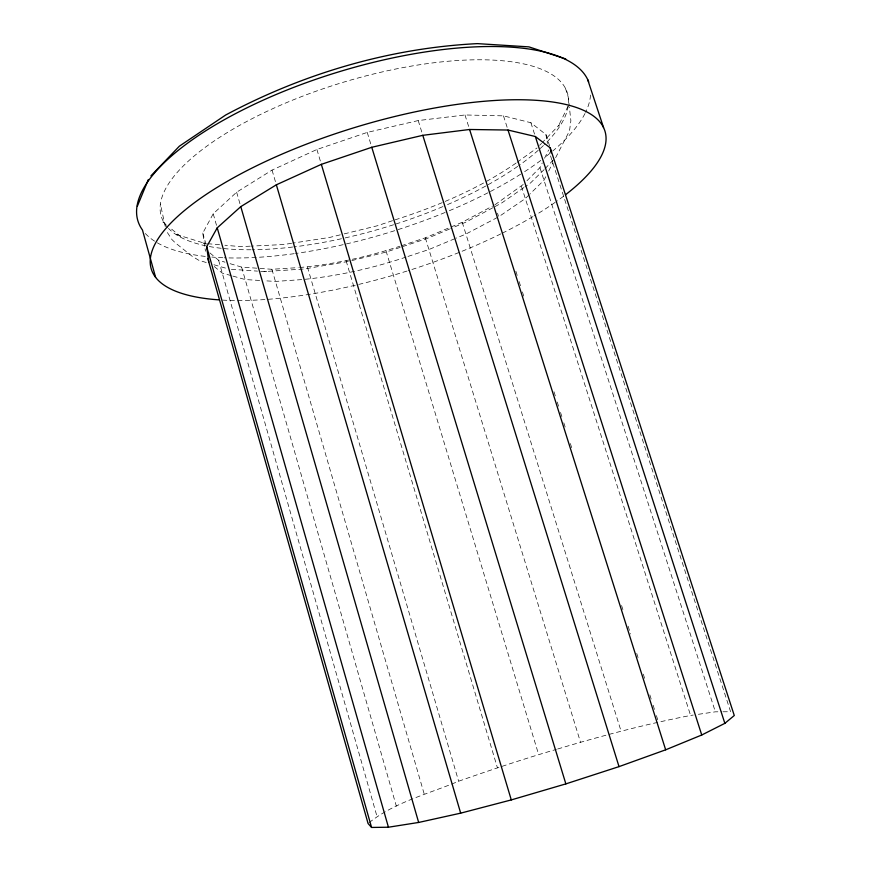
<?xml version="1.0" encoding="UTF-8"?>
<svg xmlns="http://www.w3.org/2000/svg" width="871" height="871" viewBox="0 0 871 871"><rect width="100%" height="100%" fill="white"/><g stroke="black" fill="none" stroke-linecap="round" stroke-linejoin="round"><path stroke-width="0.65" stroke-dasharray="4.36 3.27" d="M568.066 106.175L558.213 126.371L559.4 124.749L542.481 142.365M526.966 180.722L539.933 167.657L542.252 162.942M544.56 158.228L548.621 149.975M545.747 176.759L543.983 180.221L529.993 193.972M548.686 170.988L552.813 162.91L552.377 160.416M204.674 246.199L202.801 233.069L213.21 213.776L236.629 192.208L272.046 170.106L316.902 149.485L367.235 132.414L418.222 120.557L464.994 114.972L503.471 115.854L530.875 122.724L545.921 134.537L549.851 146.687M539.661 145.305L541.544 143.345M494.88 204.837L523.264 184.456M544.125 169.616L530.526 182.954L525.039 186.775M545.061 168.68L555.861 157.259L568.219 133.35L569.732 129.278L570.875 120.721L569.405 107.285M529.056 194.886L525.322 198.555L498.669 216.814L497.526 213.221M369.064 822.714C394.955 802.039 428.532 793.949 458.647 781.222C490.983 769.844 523.504 758.957 556.427 749.365M516.035 163.095C478.919 188.778 436.709 206.579 393.834 220.254M517.134 162.3L536.993 147.972M523.939 187.537L501.99 202.801L493.988 207.156M401.237 245.807L425.331 237.827L462.229 222.268L492.55 206.079M492.812 207.777L465.68 222.236L450.753 228.529M497.493 217.423L465.909 234.059L456.045 238.186M449.512 229.051L427.117 238.48L401.455 246.983M454.814 238.698L428.924 249.52L407.334 256.651M392.538 220.679L377.056 225.839L341.595 234.517M299.537 267.539C333.637 264.381 367.442 256.934 399.963 246.221M400.17 247.408L386.06 252.078L349.587 261.148M406.071 257.076C372.712 268.235 338.057 276.042 303.043 279.504M557.69 748.995C601.48 735.886 645.716 724.149 690.594 715.45L693.207 715.069M348.28 261.463L303.935 269.03L264.022 271.578L258.796 271.219M340.289 234.832L329.782 237.413L292.896 243.096M291.578 243.303L283.674 244.522L251.567 246.112M698.422 714.307L715.363 711.825L721.711 711.781M301.736 279.602L275.443 281.431L264.915 280.778M264.022 271.578L266.711 271.404M230.107 263.684L241.605 267.092L271.915 269.281L298.22 267.626M250.227 246.177L240.853 246.645L224.914 245.23M722.984 711.781L730.595 711.727L549.459 152.556M259.656 280.451L245.176 279.547L232.448 275.965M231.381 269.302L257.489 271.121M206.307 243.575L203.651 243.336L205.414 243.542L176.704 234.571L180.482 236.444L170.183 227.941M207.636 243.695L219.601 244.751M231.174 275.606L222.257 273.091L213.972 266.297M206.242 262.53L198.566 260.168L191.696 255.954L175.082 242.628L171.903 239.514L167.09 232.1M213.918 264.751L226.71 268.453M209.889 252.906L218.61 260.277L224.99 262.171M166.067 224.544L162.975 221.996L164.663 223.64M565.421 88.265L568.175 96.866L569.253 105.979M530.875 122.724L535.327 136.507M539.933 167.657L715.363 711.825M503.471 115.854L508.011 130.04M521.413 186.318L690.594 715.45M515.872 271.229L517.516 276.412M519.149 281.594L520.793 286.766M522.426 291.948L524.07 297.131M553.978 391.71L555.622 396.893M557.255 402.075L558.899 407.258M560.532 412.44L562.176 417.623M563.809 422.805L565.453 427.988M570.363 443.535L572.007 448.717M621.578 605.487L623.222 610.669M628.133 626.216L630.593 633.99M636.745 653.424L638.378 658.607M643.299 674.154L644.932 679.326M649.853 694.873L651.486 700.055M653.13 705.238L654.763 710.42M656.407 715.603L658.454 722.081M464.994 114.972L469.589 129.485M462.229 222.268L621.088 731.205M418.222 120.557L422.805 135.321M425.331 237.827L580.511 742.234M367.235 132.414L371.775 147.286M386.016 250.848L538.67 754.624M316.902 149.485L321.345 164.347M346.103 260.756L497.428 767.819M307.43 267.049L458.647 781.222M272.046 170.106L276.357 184.804M271.915 269.281L424.264 794.221M236.629 192.208L240.788 206.634M241.605 267.092L396.327 806.121M213.21 213.776L217.227 227.843M218.61 260.277L376.914 816.16M202.801 233.069L206.329 245.48M205.044 248.823L205.73 251.229M165.283 226.656L160.395 204.021M545.921 134.537L547.489 143.541M167.635 227.483A212.23 75.505 -16.9 0 1 386.68 70.932A212.23 75.505 -16.9 0 1 544.397 144.586M543.406 145.544A212.23 75.505 -16.9 0 1 539.301 149.366M538.234 150.313A212.23 75.505 -16.9 0 1 518.8 165.588M517.712 166.361A212.23 75.505 -16.9 0 1 486.922 185.371M485.735 186.024A212.23 75.505 -16.9 0 1 444.047 206.1M442.784 206.634A212.23 75.505 -16.9 0 1 394.846 224.348M393.583 224.751A212.23 75.505 -16.9 0 1 342.782 238.447M341.465 238.73A212.23 75.505 -16.9 0 1 293.919 246.885M292.634 247.037A212.23 75.505 -16.9 0 1 252.318 249.759M251.033 249.77A212.23 75.505 -16.9 0 1 222.486 248.42M221.18 248.279A212.23 75.505 -16.9 0 1 168.495 228.409M590.505 95.07A235.867 84.139 -16.9 0 1 585.573 112.337M584.985 113.524A235.867 84.139 -16.9 0 1 552.758 150.988M549.775 153.459A235.867 84.139 -16.9 0 1 544.876 157.346M540.771 160.449A235.867 84.139 -16.9 0 1 521.849 173.438M520.673 174.178A235.867 84.139 -16.9 0 1 489.132 192.175M487.902 192.807A235.867 84.139 -16.9 0 1 446.409 211.936M445.157 212.448A235.867 84.139 -16.9 0 1 396 230.271M394.715 230.684A235.867 84.139 -16.9 0 1 344.448 244.37M343.152 244.664A235.867 84.139 -16.9 0 1 295.53 253.483M294.202 253.668A235.867 84.139 -16.9 0 1 224.185 257.783M222.791 257.729A235.867 84.139 -16.9 0 1 211.849 257.043M205.273 256.401A235.867 84.139 -16.9 0 1 144.738 232.84M563.559 196.247A237.097 76.289 -16.9 0 1 556.253 201.582M555.165 202.344A237.097 76.289 -16.9 0 1 534.163 215.877M532.932 216.607A237.097 76.289 -16.9 0 1 502.121 233.254M500.879 233.874A237.097 76.289 -16.9 0 1 408.303 270.641M407.018 271.044A237.097 76.289 -16.9 0 1 356.566 284.937M355.27 285.242A237.097 76.289 -16.9 0 1 222.78 300.114"/><path stroke-width="1.31" d="M137.368 206.144L148.353 179.502M208.8 262.051L206.677 246.722L217.227 227.843L240.788 206.634L276.357 184.804L321.345 164.347L371.775 147.286L422.805 135.321L469.589 129.485L508.011 130.04L535.327 136.507L550.254 147.896L734.275 715.516L724.857 723.344L701.743 735.004L665.662 749.811L619.02 766.622L565.856 783.889L511.288 799.916L460.672 813.155L418.657 822.453L388.433 827.221L371.569 827.45L368.085 823.541L207.777 258.447M150.933 175.855L179.361 146.186L225.687 115.005C303.282 73.578 389.479 48.036 477.471 43.626L528.937 46.882L565.747 58.945M587.675 79.577L603.549 127.558M535.327 136.507L724.857 723.344M508.011 130.04L701.743 735.004M469.589 129.485L665.662 749.811M422.805 135.321L619.02 766.622M371.775 147.286L565.856 783.889M321.345 164.347L511.288 799.916M276.357 184.804L460.672 813.155M240.788 206.634L418.657 822.453M217.227 227.843L388.433 827.221M206.677 246.722L371.569 827.45M155.615 277.381L142.463 229.998A235.867 84.139 -16.9 0 1 323.228 76.8A235.867 84.139 -16.9 0 1 588.698 82.005M550.254 147.896L551.103 152.904M218.861 299.864A237.097 76.289 -16.9 0 1 206.394 194.287A237.097 76.289 -16.9 0 1 518.158 99.74A237.097 76.289 -16.9 0 1 565.54 194.734"/></g></svg>
